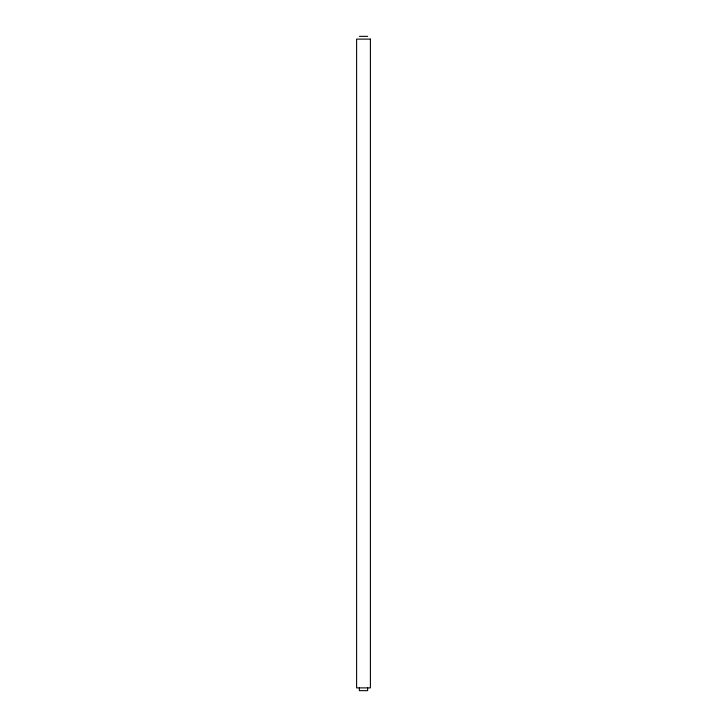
<?xml version="1.0" encoding="UTF-8"?>
<svg xmlns="http://www.w3.org/2000/svg" width="727" height="727" viewBox="0 0 727 727"><rect width="100%" height="100%" fill="white"/><g stroke="black" fill="none" stroke-linecap="round" stroke-linejoin="round"><path stroke-width="1.09" d="M359.356 36.35L367.644 36.35M367.644 687.887L367.644 690.65L359.356 690.65L359.356 687.887M370.397 39.113L356.603 39.113L356.603 687.887L370.397 687.887L370.397 39.113"/></g></svg>
